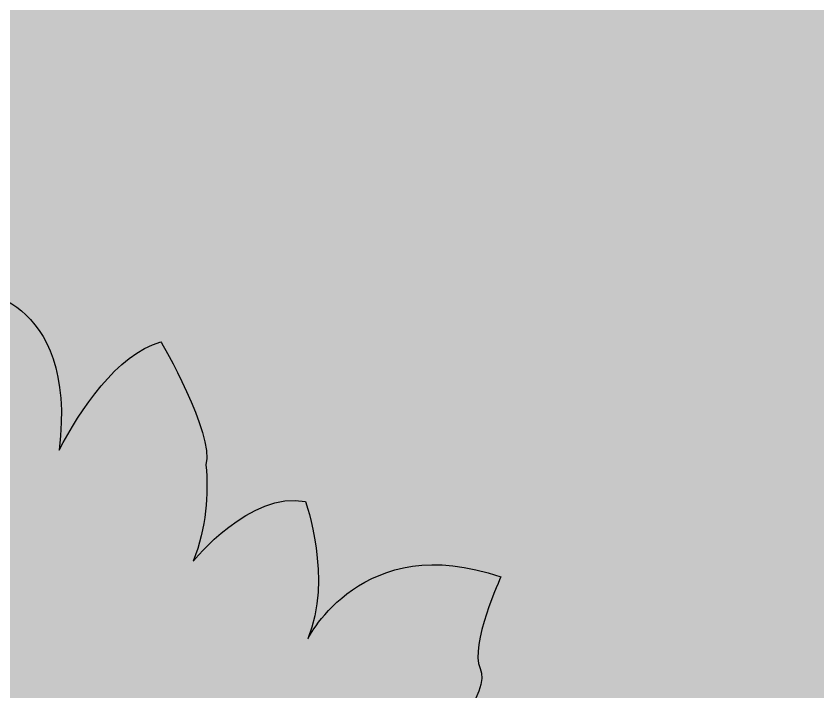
# Model space of a CAD drawing. Header units: inches. Extents: x 102447 to 288095, y 37526 to 105682.
# Drawn here: x 112157.16 to 112204.1, y 84715.72 to 84755.28 of the extents above; entities that cross this region are included whole.
import ezdxf

# ---------------------------------------------------------------- set-up
doc = ezdxf.new("R2010")
doc.units = ezdxf.units.IN
doc.header["$LTSCALE"] = 200
doc.header["$MEASUREMENT"] = 0
doc.layers.add('NEW_TREES', color=7, linetype='Continuous')

msp = doc.modelspace()

# ---------------------------------------------------------------- hatches: boundary and pattern name
h = msp.add_hatch()
h.set_pattern_fill('GRASS', color=3, scale=100)
h.set_pattern_definition([(90, (104411.36, 74460.45), (-70.71068, 70.71068), [18.75, -122.67136]), (45, (104411.36, 74460.45), (-70.7107, 70.7107), [18.75, -81.25]), (135, (104411.36, 74460.45), (-70.7107, -70.7107), [18.75, -81.25])])
h.paths.add_polyline_path([(112371.946, 86941.414, 0.414214), (112290.886, 87022.474), (111897.932, 87023.798), (111897.932, 85218.963), (112290.886, 85218.963, 0.414214), (112371.946, 85300.023), (112371.946, 85574.896)])
h.paths.add_polyline_path([(112371.946, 84739.007, 0.414214), (112290.886, 84820.067), (111897.932, 84820.067), (111897.932, 84804.028), (111897.016, 84804.028), (111897.016, 83962.738), (112290.886, 83962.738, 0.414214), (112371.946, 84043.798)])
h.paths.add_polyline_path([(109278.554, 83417.614), (108069.271, 83417.614, 0.414214), (108019.271, 83367.614), (108019.271, 82980.759), (109278.554, 82980.759)])
h.paths.add_polyline_path([(108257.219, 83344.805), (108693.475, 83344.805), (108693.475, 83053.568), (108257.219, 83053.568)], flags=16)
h.paths.add_polyline_path([(108857.547, 83199.187, -1), (109175.214, 83199.187, -1)], flags=16)
h.paths.add_polyline_path([(108963.556, 83150.644), (109063.694, 83150.644), (109063.694, 83258.818), (108963.556, 83258.818)], flags=8)
h.paths.add_polyline_path([(108411.016, 83150.259), (108511.154, 83150.259), (108511.154, 83258.432), (108411.016, 83258.432)], flags=8)

# ---------------------------------------------------------------- linework, layer by layer
at = {"layer": 'NEW_TREES', "color": 3, "linetype": 'Continuous'}
for points in [[(112154.43, 84739.309), (112154.43, 84739.309), (112160.794, 84739.03), (112159.689, 84729.874)], [(112159.689, 84729.874), (112160.907, 84732.208), (112163.03, 84735.459), (112165.64, 84736.215)], [(112165.64, 84736.215), (112165.64, 84736.215), (112168.785, 84730.863), (112168.274, 84729.007)], [(112168.274, 84729.007), (112168.446, 84727.282), (112168.308, 84725.375), (112167.532, 84723.377)], [(112167.532, 84723.377), (112167.532, 84723.377), (112170.908, 84727.526), (112174.102, 84726.867)], [(112174.102, 84726.867), (112174.102, 84726.867), (112175.705, 84722.327), (112174.245, 84718.842)], [(112174.245, 84718.842), (112174.245, 84718.842), (112177.449, 84725.259), (112185.543, 84722.459)], [(112185.543, 84722.459), (112185.543, 84722.459), (112183.695, 84718.442), (112184.329, 84717.103)], [(112184.329, 84717.103), (112185.003, 84715.764), (112182.246, 84712.289), (112180.093, 84711.483)]]:
    msp.add_open_spline(points, degree=3, dxfattribs=at)

doc.saveas('drawing.dxf')
